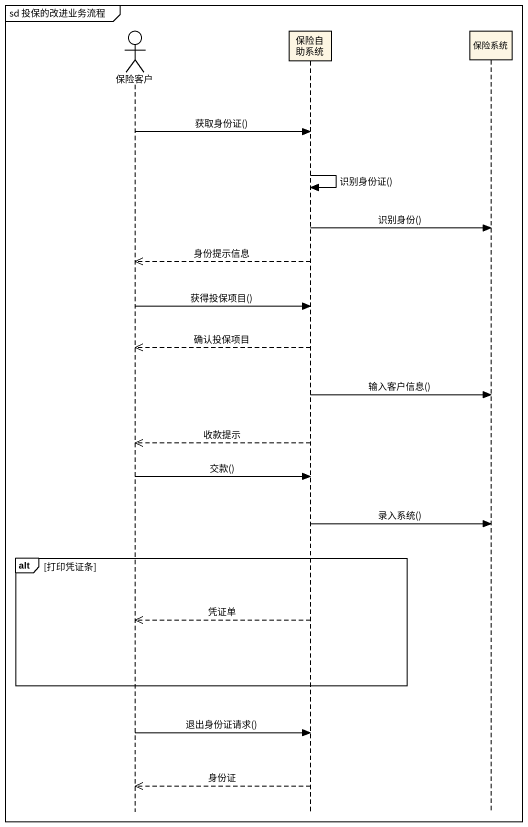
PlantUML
@startuml
mainframe sd 投保的改进业务流程
hide footbox
actor 保险客户
participant 保险自助系统
participant 保险系统

保险客户 -> 保险自助系统 : 获取身份证()
保险自助系统 -> 保险自助系统 : 识别身份证()
保险自助系统 -> 保险系统 : 识别身份()
保险自助系统 -->> 保险客户 : 身份提示信息
保险客户 -> 保险自助系统 : 获得投保项目()
保险自助系统 -->> 保险客户 : 确认投保项目
保险自助系统 -> 保险系统 : 输入客户信息()
保险自助系统 -->> 保险客户 : 收款提示
保险客户 -> 保险自助系统 : 交款()
保险自助系统 -> 保险系统 : 录入系统()
alt 打印凭证条
  保险自助系统 -->> 保险客户 : 凭证单
end
保险客户 -> 保险自助系统 : 退出身份证请求()
保险自助系统 -->> 保险客户 : 身份证
@enduml
